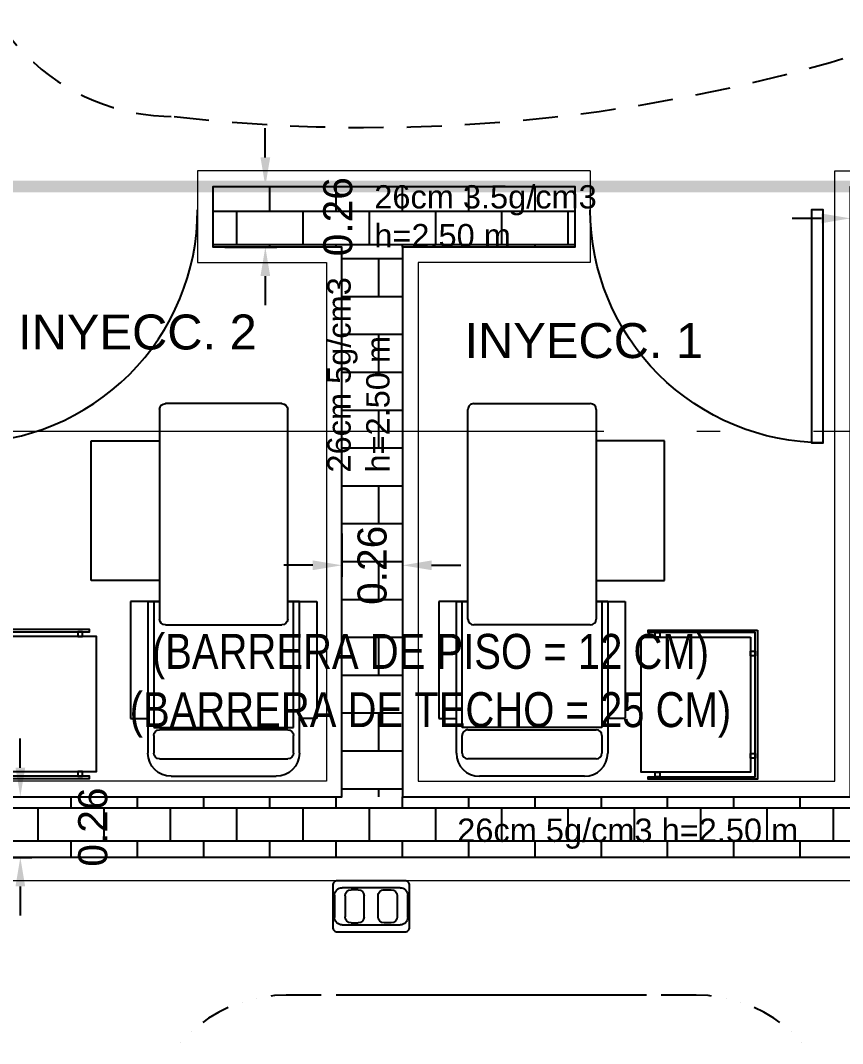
# Model space of a CAD drawing. Header units: metres. Extents: x -22 to 564, y 0 to 143.
# Drawn here: x 96.649 to 100.178, y 38.246 to 42.638 of the extents above; entities that cross this region are included whole.
import ezdxf
from ezdxf.enums import TextEntityAlignment as Align

# ---------------------------------------------------------------- set-up
doc = ezdxf.new("R2010")
doc.units = ezdxf.units.M
for name, pattern in [('EJES630', [6.3, 5.5, -0.4, 0, -0.4]), ('XREF 1N NEURO-ONCOLOGIA$0$DASHED2', [0.375, 0.25, -0.125]), ('XREF 1N NEURO-ONCOLOGIA$0$HIDDE150', [0.24, 0.15, -0.09]), ('XREF 1N NEURO-ONCOLOGIA$0$PDF_IMPORT', [1, 0.8, -0.2])]:
    doc.linetypes.add(name, pattern=pattern)
doc.layers.add('EJES', color=11, linetype='EJES630', lineweight=0)
doc.layers.add('XREF 1N NEURO-ONCOLOGIA$0$MUROS DE TABLAROCA', color=150, linetype='Continuous', lineweight=13)
for name, color, linetype in [('TEXTO', 7, 'Continuous'), ('XREF 1N NEURO-ONCOLOGIA$0$COTAS PAÑOS', 8, 'Continuous'), ('XREF 1N NEURO-ONCOLOGIA$0$EQUIPO TOMOGRAFIA', 40, 'Continuous'), ('XREF 1N NEURO-ONCOLOGIA$0$HATCH', 7, 'Continuous'), ('XREF 1N NEURO-ONCOLOGIA$0$LOSA BLINDADA', 20, 'XREF 1N NEURO-ONCOLOGIA$0$DASHED2'), ('XREF 1N NEURO-ONCOLOGIA$0$MOBILIARIO', 161, 'Continuous'), ('XREF 1N NEURO-ONCOLOGIA$0$PLAFONES', 20, 'XREF 1N NEURO-ONCOLOGIA$0$HIDDE150'), ('XREF 1N NEURO-ONCOLOGIA$0$PUERTAS', 253, 'Continuous'), ('XREF 1N NEURO-ONCOLOGIA$0$TABIQUES BLINDADOS', 30, 'Continuous'), ('XREF 1N NEURO-ONCOLOGIA$0$TEX-MOB', 4, 'Continuous')]:
    doc.layers.add(name, color=color, linetype=linetype)
doc.styles.add('100 LOCALES 25', font='arial.ttf', dxfattribs={"height": 0.25})
doc.styles.add('XREF 1N NEURO-ONCOLOGIA$0$COTAS', font='arial.ttf')
doc.styles.add('XREF 1N NEURO-ONCOLOGIA$0$HANDLET', font='romans.shx')
doc.dimstyles.new('XREF 1N NEURO-ONCOLOGIA$0$50 FLECHAS', dxfattribs={"dimscale": 0.5, "dimtxt": 0.25, "dimasz": 0.25, "dimexe": 0.1, "dimexo": 0.1, "dimgap": 0.025, "dimtad": 0, "dimtih": 1, "dimtoh": 1, "dimzin": 1, "dimdsep": 46, "dimtxsty": 'XREF 1N NEURO-ONCOLOGIA$0$COTAS', "dimcen": 0.1, "dimclrd": 256, "dimclre": 256, "dimclrt": 7, "dimadec": 0, "dimazin": 1, "dimtfac": 1, "dimtofl": 0, "dimtmove": 2, "dimatfit": 3, "dimfxl": 1, "dimtolj": 1, "dimtzin": 1, "dimlwd": -1, "dimlwe": -1, "dimarcsym": 0})

# ---------------------------------------------------------------- blocks, each defined once
blk = doc.blocks.new('XREF 1N NEURO-ONCOLOGIA$0$REPOSET')
for p, q in [((-0.8941, 0.6473), (-1.4941, 0.6473)), ((-1.4941, 0.6473), (-1.4941, 0.3533)), ((-0.8941, 0.3533), (-0.8941, 0.6473)), ((-0.8033, 0.4783), (-0.301, 0.4783)), ((-0.8033, 0.3533), (-0.8033, 0.4783)), ((-0.301, 0.4783), (-0.301, 0.4033)), ((-0.8033, 0.4033), (-0.1533, 0.4033)), ((-0.8033, 0.4033), (-0.8033, 0.3533)), ((-1.6283, 0.3533), (-0.7283, 0.3533)), ((-0.8033, 0.3783), (-0.2633, 0.3783)), ((-0.2633, 0.3783), (-0.2633, -0.2217)), ((-0.2533, -0.1967), (-0.2533, 0.3533)), ((-0.2283, 0.3783), (-0.1533, 0.3783)), ((-0.1283, 0.3533), (-0.1283, -0.1967)), ((-1.6533, -0.1717), (-1.6533, 0.3283)), ((-0.7033, 0.3283), (-0.7033, -0.1717)), ((-0.0533, 0.3033), (-0.0533, -0.1467)), ((-0.7283, -0.1967), (-1.6283, -0.1967)), ((-0.8033, -0.1967), (-0.8033, -0.3217)), ((-0.8033, -0.2467), (-0.8033, -0.1967)), ((-0.2633, -0.2217), (-0.8033, -0.2217)), ((-0.1533, -0.2467), (-0.8033, -0.2467)), ((-0.301, -0.3217), (-0.301, -0.2467)), ((-0.1533, -0.2217), (-0.2283, -0.2217)), ((-0.8033, -0.3217), (-0.301, -0.3217))]:
    blk.add_line(p, q)
for centre, radius, start, end in [((-0.1533, 0.3033), 0.1, 0, 90), ((-1.6283, 0.3283), 0.025, 90, 180), ((-0.7283, 0.3283), 0.025, 0, 90), ((-0.2283, 0.3533), 0.025, 90, 180), ((-0.1533, 0.3533), 0.025, 360, 90), ((-1.6283, -0.1717), 0.025, 180, 270), ((-0.7283, -0.1717), 0.025, 270, 360), ((-0.1533, -0.1467), 0.1, 270, 0), ((-0.2283, -0.1967), 0.025, 180, 270), ((-0.1533, -0.1967), 0.025, 270, 0)]:
    blk.add_arc(centre, radius, start, end)
blk = doc.blocks.new('XREF 1N NEURO-ONCOLOGIA$0$36211603')
for points in [[(0.64, 0), (0, 0), (0, -0.47), (0.01, -0.47), (0.01, -0.01), (0.63, -0.01), (0.63, -0.47), (0.64, -0.47)], [(0.61, -0.03), (0.03, -0.03), (0.03, -0.5), (0.61, -0.5)], [(0.11, -0.01), (0.09, -0.01), (0.09, -0.03), (0.11, -0.03)], [(0.55, -0.01), (0.53, -0.01), (0.53, -0.03), (0.55, -0.03)], [(0.03, -0.42), (0.01, -0.42), (0.01, -0.44), (0.03, -0.44)], [(0.63, -0.42), (0.61, -0.42), (0.61, -0.44), (0.63, -0.44)]]:
    blk.add_lwpolyline(points, close=True)
blk = doc.blocks.new('XREF 1N NEURO-ONCOLOGIA$0$A$Ce344658d')
for p, q in [((-0.125, -0.0301), (0.125, -0.0301)), ((-0.0561, -0.039), (-0.0858, -0.039)), ((0.0561, -0.039), (0.0858, -0.039)), ((-0.1574, -0.1575), (-0.1574, -0.0625)), ((-0.1117, -0.065), (-0.1117, -0.155)), ((-0.0302, -0.155), (-0.0302, -0.065)), ((0.0302, -0.155), (0.0302, -0.065)), ((0.1117, -0.065), (0.1117, -0.155)), ((0.1574, -0.0625), (0.1574, -0.1575)), ((0.125, -0.1899), (-0.125, -0.1899)), ((-0.0858, -0.181), (-0.0561, -0.181)), ((0.0858, -0.181), (0.0561, -0.181))]:
    blk.add_line(p, q)
blk.add_lwpolyline([(-0.145, 0), (0.145, 0, -0.414214), (0.165, -0.02), (0.165, -0.2, -0.414214), (0.145, -0.22), (-0.145, -0.22, -0.414214), (-0.165, -0.2), (-0.165, -0.02, -0.414214)], format="xyb", close=True)
for centre, radius, start, end in [((-0.125, -0.0625), 0.0324, 90, 180), ((-0.0858, -0.065), 0.0259, 90, 180), ((-0.0561, -0.065), 0.0259, 360, 90), ((0.0561, -0.065), 0.0259, 90, 180), ((0.0858, -0.065), 0.0259, 0, 90), ((0.125, -0.0625), 0.0324, 0, 90), ((-0.125, -0.1575), 0.0324, 180, 270), ((-0.0858, -0.155), 0.0259, 180, 270), ((-0.0561, -0.155), 0.0259, 270, 360), ((0.0561, -0.155), 0.0259, 180, 270), ((0.0858, -0.155), 0.0259, 270, 0), ((0.125, -0.1575), 0.0324, 270, 0)]:
    blk.add_arc(centre, radius, start, end)
blk = doc.blocks.new('XREF 1N NEURO-ONCOLOGIA$0$A$C321fc94a')
at = {"lineweight": 25}
for p, q in [((-1.6585, 1.8479), (-1.6585, 1.8479)), ((-1.5972, 1.8648), (-1.5972, 1.8648)), ((-1.5189, 1.8764), (-1.5348, 1.8743)), ((-1.4692, 1.8786), (-1.5189, 1.8764)), ((-1.319, 1.8786), (-1.4692, 1.8786)), ((0.2909, 1.8786), (0.1407, 1.8786)), ((0.3417, 1.8764), (0.2909, 1.8786)), ((0.3565, 1.8743), (0.3417, 1.8764)), ((0.4189, 1.8648), (0.4189, 1.8648)), ((0.4802, 1.8479), (0.4802, 1.8479)), ((-1.759, 1.8056), (-1.8024, 1.7791)), ((-1.7178, 1.8257), (-1.759, 1.8056)), ((0.5807, 1.8056), (0.5395, 1.8257)), ((0.6241, 1.7791), (0.5807, 1.8056)), ((-1.8024, 1.7791), (-1.8267, 1.7611)), ((0.6495, 1.7611), (0.6241, 1.7791)), ((-1.8764, 1.722), (-1.8764, 1.722)), ((0.6981, 1.722), (0.6981, 1.722)), ((-1.9219, 1.6765), (-1.9219, 1.6765)), ((0.7436, 1.6765), (0.7436, 1.6765))]:
    blk.add_line(p, q, dxfattribs=at)
at = {"linetype": 'XREF 1N NEURO-ONCOLOGIA$0$PDF_IMPORT', "lineweight": 25, "ltscale": 12.700715}
blk.add_line((0.0772, 1.8786), (-1.2555, 1.8786), dxfattribs=at)
blk = doc.blocks.new('*D492')
at = {"layer": 'XREF 1N NEURO-ONCOLOGIA$0$COTAS PAÑOS', "transparency": 16777216}
for p, q in [((5.5939, 48.2076), (5.5939, 47.7181)), ((5.8539, 48.2076), (5.8539, 47.7181)), ((5.4689, 47.7681), (5.3439, 47.7681)), ((5.9789, 47.7681), (6.1039, 47.7681))]:
    blk.add_line(p, q, dxfattribs=at)
for points in [[(5.4689, 47.7889), (5.4689, 47.7472), (5.5939, 47.7681)], [(5.9789, 47.7889), (5.9789, 47.7472), (5.8539, 47.7681)]]:
    blk.add_solid(points, dxfattribs=at)
at = {"layer": 'XREF 1N NEURO-ONCOLOGIA$0$COTAS PAÑOS', "color": 7, "transparency": 16777216, "insert": (5.7239, 47.4565), "char_height": 0.125, "attachment_point": 5, "style": 'XREF 1N NEURO-ONCOLOGIA$0$COTAS'}
blk.add_mtext('\\A1;0.26', dxfattribs=at)
blk = doc.blocks.new('*D494')
at = {"layer": 'XREF 1N NEURO-ONCOLOGIA$0$COTAS PAÑOS', "transparency": 16777216}
for p, q in [((8.2139, 46.8902), (8.2139, 46.6665)), ((8.4739, 46.8902), (8.4739, 46.6665)), ((8.0889, 46.7165), (7.9639, 46.7165)), ((8.5989, 46.7165), (8.7239, 46.7165))]:
    blk.add_line(p, q, dxfattribs=at)
for points in [[(8.0889, 46.7373), (8.0889, 46.6956), (8.2139, 46.7165)], [(8.5989, 46.7373), (8.5989, 46.6956), (8.4739, 46.7165)]]:
    blk.add_solid(points, dxfattribs=at)
at = {"layer": 'XREF 1N NEURO-ONCOLOGIA$0$COTAS PAÑOS', "color": 7, "transparency": 16777216, "insert": (8.3439, 46.4049), "char_height": 0.125, "attachment_point": 5, "style": 'XREF 1N NEURO-ONCOLOGIA$0$COTAS'}
blk.add_mtext('\\A1;0.26', dxfattribs=at)
blk = doc.blocks.new('*D495')
at = {"layer": 'XREF 1N NEURO-ONCOLOGIA$0$COTAS PAÑOS', "transparency": 16777216}
for p, q in [((6.8477, 46.5126), (6.8477, 46.6376)), ((6.9839, 46.3876), (6.7977, 46.3876)), ((6.9839, 46.1276), (6.7977, 46.1276)), ((6.8477, 46.0026), (6.8477, 45.8776))]:
    blk.add_line(p, q, dxfattribs=at)
for points in [[(6.8269, 46.5126), (6.8686, 46.5126), (6.8477, 46.3876)], [(6.8269, 46.0026), (6.8686, 46.0026), (6.8477, 46.1276)]]:
    blk.add_solid(points, dxfattribs=at)
at = {"layer": 'XREF 1N NEURO-ONCOLOGIA$0$COTAS PAÑOS', "color": 7, "transparency": 16777216, "insert": (6.8477, 46.2576), "char_height": 0.125, "attachment_point": 5, "style": 'XREF 1N NEURO-ONCOLOGIA$0$COTAS'}
blk.add_mtext('\\A1;0.26', dxfattribs=at)
blk = doc.blocks.new('*D496')
at = {"layer": 'XREF 1N NEURO-ONCOLOGIA$0$COTAS PAÑOS', "transparency": 16777216}
for p, q in [((8.3369, 44.3296), (8.3369, 44.4546)), ((8.4239, 44.2046), (8.2869, 44.2046)), ((8.4239, 44.0746), (8.2869, 44.0746)), ((8.3369, 43.9496), (8.3369, 43.8246))]:
    blk.add_line(p, q, dxfattribs=at)
for points in [[(8.316, 44.3296), (8.3577, 44.3296), (8.3369, 44.2046)], [(8.316, 43.9496), (8.3577, 43.9496), (8.3369, 44.0746)]]:
    blk.add_solid(points, dxfattribs=at)
at = {"layer": 'XREF 1N NEURO-ONCOLOGIA$0$COTAS PAÑOS', "color": 7, "transparency": 16777216, "insert": (8.1529, 44.1396), "char_height": 0.125, "attachment_point": 5, "style": 'XREF 1N NEURO-ONCOLOGIA$0$COTAS'}
blk.add_mtext('\\A1;0.13', dxfattribs=at)
blk = doc.blocks.new('XREF 1N NEURO-ONCOLOGIA')
at = {"layer": 'XREF 1N NEURO-ONCOLOGIA$0$HATCH'}
h = blk.add_hatch(dxfattribs=at)
h.set_pattern_fill('AR-B816', color=256, scale=0.0007, angle=90)
h.paths.add_polyline_path([(5.5939, 42.7076), (5.8539, 42.7076), (5.8539, 48.2576), (5.5939, 48.2576)])
h = blk.add_hatch(dxfattribs=at)
h.set_pattern_fill('AR-B816', color=256, scale=0.0007, angle=90)
h.paths.add_polyline_path([(8.2139, 46.9402), (8.4739, 46.9402), (8.4739, 45.3886), (8.2139, 45.3886)])
h = blk.add_hatch(dxfattribs=at)
h.set_pattern_fill('AR-B816', color=256, scale=0.0008, angle=90)
h.paths.add_polyline_path([(5.8539, 46.3876), (8.2139, 46.3876), (8.2139, 46.1276), (5.8539, 46.1276)])
at = {"layer": 'XREF 1N NEURO-ONCOLOGIA$0$COTAS PAÑOS'}
blk.add_lwpolyline([(8.2139, 45.3886), (8.2139, 46.1276), (5.8539, 46.1276), (5.8539, 44.2716)], dxfattribs=at)
at = {"layer": 'XREF 1N NEURO-ONCOLOGIA$0$LOSA BLINDADA', "const_width": 0.05, "elevation": 0}
blk.add_lwpolyline([(0.0739, 48.0576), (0.0739, 40.7076), (1.0739, 40.7076), (1.0739, 40.5076), (1.0739, 40.3776), (5.8539, 40.3776), (5.8539, 44.0746), (8.4739, 44.0746), (8.4739, 48.3876), (7.9239, 48.3876), (7.9239, 48.0576), (6.9239, 48.0576), (6.9239, 48.3876), (1.0739, 48.3876), (1.0739, 48.0576)], close=True, dxfattribs=at)
at = {"layer": 'XREF 1N NEURO-ONCOLOGIA$0$MUROS DE TABLAROCA'}
blk.add_line((8.5409, 45.3216), (8.5409, 47.0072), dxfattribs=at)
for points in [[(5.4939, 42.6076), (5.4939, 48.1576)], [(8.5409, 47.0072), (8.1469, 47.0072), (8.1469, 46.4546), (5.9209, 46.4546), (5.9209, 48.1576)]]:
    blk.add_lwpolyline(points, dxfattribs=at)
at = {"layer": 'XREF 1N NEURO-ONCOLOGIA$0$MUROS DE TABLAROCA', "elevation": 0}
blk.add_lwpolyline([(8.5409, 45.3216), (8.1469, 45.3216), (8.1469, 46.0606), (5.9209, 46.0606), (5.9209, 44.2716), (8.5409, 44.2716), (8.5409, 44.0076), (5.9209, 44.0076)], dxfattribs=at)
at = {"layer": 'XREF 1N NEURO-ONCOLOGIA$0$PLAFONES'}
blk.add_lwpolyline([(8.2637, 41.3056, 0.746817), (10.0233, 42.7887, -0.095186), (10.0905, 46.8076, -0.376434), (10.7239, 47.4076), (12.6739, 47.4076, 1), (12.6739, 48.0076), (9.6739, 48.0076, 0.414214), (8.7739, 47.1076, 0.113004), (9.1298, 43.903, -0.703819), (7.0456, 42.2141, 0.142412), (6.7239, 42.3076, 1.381844), (7.0802, 41.2249, -0.271124)], format="xyb", close=True, dxfattribs=at)
at = {"layer": 'XREF 1N NEURO-ONCOLOGIA$0$PUERTAS', "elevation": 0}
for points in [[(7.3739, 48.0072), (8.3739, 48.0072), (8.3739, 47.9572), (7.3739, 47.9572), (7.3739, 48.0072, 0.414214), (8.3739, 47.0072)], [(7.3739, 44.3216), (8.3739, 44.3216), (8.3739, 44.3716), (7.3739, 44.3716), (7.3739, 44.3216, -0.414214), (8.3739, 45.3216)]]:
    blk.add_lwpolyline(points, format="xyb", dxfattribs=at)
at = {"layer": 'XREF 1N NEURO-ONCOLOGIA$0$TABIQUES BLINDADOS', "elevation": 0}
blk.add_lwpolyline([(5.8539, 48.2576), (5.8539, 46.3876), (8.2139, 46.3876), (8.2139, 46.9402), (8.4739, 46.9402), (8.4739, 45.3886), (8.2139, 45.3886), (8.2139, 46.1276), (5.8539, 46.1276), (5.8539, 44.2046), (8.4739, 44.2046), (8.4739, 44.0746), (5.8539, 44.0746), (5.8539, 42.7076), (5.5939, 42.7076), (5.5939, 48.2576)], dxfattribs=at)
at = {"layer": 'XREF 1N NEURO-ONCOLOGIA$0$EQUIPO TOMOGRAFIA', "rotation": 270}
blk.add_blockref('XREF 1N NEURO-ONCOLOGIA$0$A$C321fc94a', (3.1239, 45.1576, 0), dxfattribs=at)
at = {"layer": 'XREF 1N NEURO-ONCOLOGIA$0$MOBILIARIO'}
for name, p, rotation in [('XREF 1N NEURO-ONCOLOGIA$0$36211603', (5.9325, 47.9416, 0), 6.808201908393162e-08), ('XREF 1N NEURO-ONCOLOGIA$0$REPOSET', (5.8885, 45.6499, 0), 180)]:
    blk.add_blockref(name, p, dxfattribs=dict(at, rotation=rotation))
at = {"layer": 'XREF 1N NEURO-ONCOLOGIA$0$MOBILIARIO', "xscale": -1}
blk.add_blockref('XREF 1N NEURO-ONCOLOGIA$0$REPOSET', (5.8885, 46.8172), dxfattribs=at)
for name, p, rotation in [('XREF 1N NEURO-ONCOLOGIA$0$A$Ce344658d', (5.4939, 46.2623), 270), ('XREF 1N NEURO-ONCOLOGIA$0$36211603', (5.9297, 44.6034, 0), 179.999999931918)]:
    blk.add_blockref(name, p, dxfattribs=dict(at, rotation=rotation))
at = {"layer": 'XREF 1N NEURO-ONCOLOGIA$0$TEX-MOB', "style": 'XREF 1N NEURO-ONCOLOGIA$0$HANDLET'}
for p in [(1.7, 4.5847, 0), (1.7073, 2.0138, 0)]:
    blk.add_attdef('234', text='', height=0.075, rotation=180, dxfattribs=at).set_placement(p, align=Align.MIDDLE_CENTER)
at = {"layer": 'XREF 1N NEURO-ONCOLOGIA$0$COTAS PAÑOS'}
for base, p1, p2, picture, middle in [((5.8539, 47.7681), (5.5939, 48.2576, 0), (5.8539, 48.2576, 0), '*D492', (5.7239, 47.4565)), ((8.4739, 46.7165), (8.2139, 46.9402, 0), (8.4739, 46.9402, 0), '*D494', (8.3439, 46.4049))]:
    dim = blk.add_linear_dim(base=base, p1=p1, p2=p2, dimstyle='XREF 1N NEURO-ONCOLOGIA$0$50 FLECHAS', dxfattribs=at)
    dim.commit()
    dim.dimension.update_dxf_attribs({"geometry": picture, "text_midpoint": middle})
for base, p1, p2, picture, middle in [((6.8477, 46.1276), (7.0339, 46.3876, 0), (7.0339, 46.1276), '*D495', (6.8477, 46.2576)), ((8.3369, 44.0746), (8.4739, 44.2046, 0), (8.4739, 44.0746, 0), '*D496', (8.1529, 44.1396))]:
    dim = blk.add_linear_dim(base=base, p1=p1, p2=p2, angle=90, dimstyle='XREF 1N NEURO-ONCOLOGIA$0$50 FLECHAS', dxfattribs=at)
    dim.commit()
    dim.dimension.update_dxf_attribs({"geometry": picture, "text_midpoint": middle})

msp = doc.modelspace()

# ---------------------------------------------------------------- block references
at = {"rotation": 90}
msp.add_blockref('XREF 1N NEURO-ONCOLOGIA', (144.4169, 33.4511), dxfattribs=at)

# ---------------------------------------------------------------- next in the draw order: linework, layer by layer
at = {"layer": 'EJES'}
msp.add_line((80.8529, 40.875), (145.9227, 40.875), dxfattribs=at)

# ---------------------------------------------------------------- next in the draw order: texts
at = {"layer": 'TEXTO', "color": 0, "style": '100 LOCALES 25'}
for s, insert, char_height, width, attachment_point in [('26cm 3.5g/cm3 h=2.50 m', (98.168, 41.6624, 0), 0.1, 0.966529, 7), ('INYECC. 2', (96.6392, 41.2231, 0), 0.15, 1.423465, 7), ('INYECC. 1', (98.5553, 41.1862, 0), 0.15, 1.332949, 7), ('{\\fArial Narrow|b0|i0|c0|p34;(BARRERA DE PISO = 12 CM)\\P(BARRERA DE TECHO = 25 CM)}', (98.4091, 40.0042, 0), 0.15, 4.171281, 2), ('26cm 5g/cm3 h=2.50 m', (98.5241, 39.0814, 0), 0.1, 1.533425, 7)]:
    msp.add_mtext(s, dxfattribs=dict(at, insert=insert, char_height=char_height, width=width, attachment_point=attachment_point))
at = {"layer": 'TEXTO', "color": 0, "insert": (98.2349, 40.697, 0), "char_height": 0.1, "width": 0.966529, "attachment_point": 7, "rotation": 90, "style": '100 LOCALES 25'}
msp.add_mtext('26cm 5g/cm3 h=2.50 m', dxfattribs=at)

doc.saveas('drawing.dxf')
